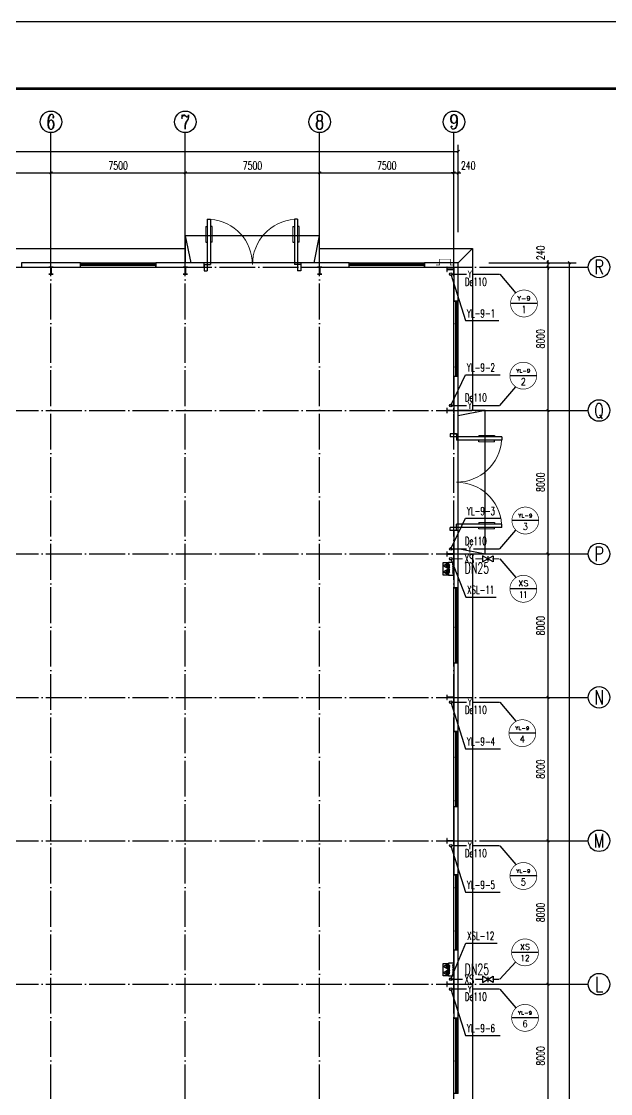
# Model space of a CAD drawing. Extents: x 14033796 to 29392202, y -1365078 to -465345.
# Drawn here: x 14731816 to 14764709, y -632743 to -572943 of the extents above; entities that cross this region are included whole.
import ezdxf
from ezdxf.enums import TextEntityAlignment as Align

# ---------------------------------------------------------------- set-up
doc = ezdxf.new("R2010")
doc.units = 0
doc.header["$LTSCALE"] = 1000
doc.header["$MEASUREMENT"] = 0
doc.linetypes.add('DOTE', pattern=[2.42, 2, -0.2, 0.02, -0.2])
for name, color, linetype in [('AXIS', 3, 'Continuous'), ('AXIS_TEXT', 7, 'Continuous'), ('COLUMN', 2, 'Continuous'), ('DIM_消防', 3, 'Continuous'), ('DIM_雨水', 3, 'Continuous'), ('DOTE', 8, 'DOTE'), ('EQUIP_消防', 7, 'Continuous'), ('PIPE-消防', 1, 'Continuous'), ('PIPE-雨水', 4, 'Continuous'), ('TEXT_消防', 7, 'Continuous'), ('TEXT_雨水', 7, 'Continuous'), ('TK', 4, 'Continuous'), ('TWT_TEXT', 7, 'Continuous'), ('VALVE_消防', 7, 'Continuous'), ('VPIPE-消防', 1, 'Continuous'), ('VPIPE-雨水', 4, 'Continuous'), ('WALL-PARAPET', 6, 'Continuous'), ('WINDOW', 4, 'Continuous')]:
    doc.layers.add(name, color=color, linetype=linetype)
doc.styles.add('_TCH_AXIS', font='COMPLEX', dxfattribs={"bigfont": 'GBCBIG'})
doc.styles.add('_TCH_DIM_T3', font='SIMPLEX', dxfattribs={"width": 0.705882, "bigfont": 'GBCBIG'})
doc.styles.add('_TWT_CIRCLE', font='COMPLEX', dxfattribs={"width": 1.1, "height": 3, "bigfont": 'HZTXT'})
doc.styles.add('_TWT_PIPEDN', font='SIMPLEX', dxfattribs={"width": 0.8, "height": 3, "bigfont": 'HZTXT'})
doc.styles.add('_TWT_PIPETEXT', font='COMPLEX', dxfattribs={"width": 0.8, "height": 2.5, "bigfont": 'HZTXT'})
doc.styles.add('_TWT_SERIAL', font='COMPLEX', dxfattribs={"width": 0.8, "height": 3, "bigfont": 'HZTXT'})
doc.styles.add('COMPLEX', font='COMPLEX')
doc.dimstyles.new('_TCH_ARCH&&150', dxfattribs={"dimtxt": 446.25, "dimasz": 150, "dimexe": 375, "dimexo": 450, "dimgap": 189.375, "dimtad": 1, "dimdec": 0, "dimzin": 0, "dimdsep": 46, "dimtxsty": '_TCH_DIM_T3', "dimblk": 'ARCHTICK', "dimcen": 0.09, "dimclrt": 7, "dimazin": 2, "dimtfac": 1, "dimtdec": 0, "dimtix": 1, "dimtmove": 2, "dimatfit": 3, "dimfxl": 0, "dimtolj": 1, "dimtzin": 0, "dimarcsym": 0})

# ---------------------------------------------------------------- blocks, each defined once
blk = doc.blocks.new('A$C797E1D2B')
at = {"layer": 'COLUMN'}
h = blk.add_hatch(color=256, dxfattribs=at)
h.paths.add_polyline_path([(125, 400), (250, 400), (250, 388), (130, 388), (130, 200), (125, 200)])
h.paths.add_polyline_path([(0, 400), (125, 400), (125, 200), (120, 200), (120, 388), (0, 388)])
h.paths.add_polyline_path([(0, 12), (120, 12), (120, 200), (125, 200), (125, 0), (0, 0)])
h.paths.add_polyline_path([(125, 200), (130, 200), (130, 12), (250, 12), (250, 0), (125, 0)])
blk.add_lwpolyline([(250, 0), (250, 12), (130, 12), (130, 388), (250, 388), (250, 400), (0, 400), (0, 388), (120, 388), (120, 12), (0, 12), (0, 0)], close=True, dxfattribs=at)
blk = doc.blocks.new('消防软管卷盘')
blk.add_lwpolyline([(4963954, 151899), (4963954, 150312), (4964641, 150312), (4964641, 151899)], close=True)
for points, const_width in [([(4964134, 151704), (4964482, 151704)], 1), ([(4964134, 151566), (4964482, 151566)], 1), ([(4964134, 151428), (4964482, 151428)], 1), ([(4964134, 151290), (4964482, 151290)], 1), ([(4964134, 151152), (4964482, 151152)], 1), ([(4964134, 151014), (4964482, 151014)], 0.1), ([(4964134, 150876), (4964482, 150876)], 1), ([(4964134, 150738), (4964482, 150738)], 1), ([(4964150, 150600), (4964499, 150600)], 1), ([(4964150, 150462), (4964499, 150462)], 1)]:
    blk.add_lwpolyline(points, dxfattribs=dict(const_width=const_width))
for centre, start, end in [((4964134, 151636), 90, 270), ((4964134, 151360), 90, 270), ((4964134, 151084), 90, 270), ((4964134, 150808), 90, 270), ((4964150, 150532), 90, 270), ((4964482, 151498), 270, 90), ((4964482, 151222), 270, 90), ((4964482, 150946), 270, 90), ((4964499, 150670), 270, 90)]:
    blk.add_arc(centre, 69, start, end)
blk = doc.blocks.new('$TwtSys$00000546')
h = blk.add_hatch()
h.set_pattern_fill('ANSI31', color=256, scale=200, style=0)
h.set_pattern_definition([(45, (-38543.802, -6670.83), (-17.67767, 17.67767), [])])
h.paths.add_polyline_path([(-65, 174), (65, 174), (65, 44), (-65, 44)])
for points in [[(0, 344), (-198, 0), (198, 0)], [(-65, 174), (65, 174), (65, 44), (-65, 44)]]:
    blk.add_lwpolyline(points, close=True)
blk = doc.blocks.new('92623')
blk.add_lwpolyline([(8910066, 83014), (8909273, 83014), (8909273, 82670), (8910066, 82670)], close=True)
at = {"xscale": -0.5, "yscale": 0.5, "zscale": 0.5, "rotation": 89.99999999998747}
blk.add_blockref('消防软管卷盘', (8985223, 2565334), dxfattribs=at)
at = {"layer": 'EQUIP_消防', "rotation": 180}
for p in [(8909471, 83014), (8909868, 83014)]:
    blk.add_blockref('$TwtSys$00000546', p, dxfattribs=at)
blk = doc.blocks.new('GeYuanFrame_42705131', base_point=(20.09, 4.53))
at = {"layer": 'TK'}
blk.add_lwpolyline([(20.09, 4.53), (20.09, 598.53), (1071.09, 598.53), (1071.09, 4.53)], close=True, dxfattribs=at)
at = {"layer": 'TK', "const_width": 1}
blk.add_lwpolyline([(45.09, 588.53), (1061.09, 588.53), (1061.09, 14.53), (45.09, 14.53)], close=True, dxfattribs=at)
blk = doc.blocks.new('$DorLib2D$00000011')
for p, q in [((-0.467, 0.471), (-0.467, -0.062)), ((-0.467, 0.471), (-0.433, 0.471)), ((-0.433, 0.471), (-0.433, 0.004)), ((0.433, 0.471), (0.433, 0.004)), ((0.467, 0.471), (0.433, 0.471)), ((0.467, 0.471), (0.467, -0.062)), ((-0.483, 0.396), (-0.467, 0.396)), ((-0.417, 0.396), (-0.433, 0.396)), ((0.417, 0.396), (0.433, 0.396)), ((0.483, 0.396), (0.467, 0.396)), ((-0.483, 0.235), (-0.467, 0.235)), ((-0.417, 0.235), (-0.433, 0.235)), ((0.417, 0.235), (0.433, 0.235)), ((0.483, 0.235), (0.467, 0.235)), ((-0.5, 0.004), (-0.433, 0.004)), ((-0.5, 0.004), (-0.5, -0.062)), ((0.5, 0.004), (0.433, 0.004)), ((0.5, 0.004), (0.5, -0.062)), ((-0.5, -0.062), (-0.467, -0.062)), ((0.5, -0.062), (0.467, -0.062))]:
    blk.add_line(p, q)
at = {"lineweight": 13}
for p, q in [((-0.483, 0.396), (-0.483, 0.235)), ((-0.417, 0.396), (-0.417, 0.235)), ((0.417, 0.396), (0.417, 0.235)), ((0.483, 0.396), (0.483, 0.235))]:
    blk.add_line(p, q, dxfattribs=at)
for centre, start, end in [((-0.467, 0.004), 0, 85.904), ((0.467, 0.004), 94.096, 180)]:
    blk.add_arc(centre, 0.467, start, end, dxfattribs=at)
blk = doc.blocks.new('$TCHSYS$WIN2D')
for p, q in [((-0.5, 0.5), (0.5, 0.5)), ((-0.5, 0.5), (-0.5, -0.5)), ((0.5, 0.5), (0.5, -0.5)), ((0.5, 0.167), (-0.5, 0.167)), ((0.5, -0.167), (-0.5, -0.167)), ((-0.5, -0.5), (0.5, -0.5))]:
    blk.add_line(p, q)
blk = doc.blocks.new('_AXISO')
blk.add_circle((0, 0), 0.5)
at = {"layer": 'AXIS_TEXT', "style": 'COMPLEX', "width": 1.041667}
blk.add_attdef('A', text='', height=0.56, dxfattribs=at).set_placement((-0.25, -0.28), (0.25, -0.28), align=Align.FIT)
blk = doc.blocks.new('_ArchTick')
at = {"color": 0, "linetype": 'ByBlock', "const_width": 0.4}
blk.add_lwpolyline([(-0.5, -0.5), (0.5, 0.5)], dxfattribs=at)
blk = doc.blocks.new('*D74')
at = {"layer": 'AXIS', "color": 0, "lineweight": -2}
for p, q in [((14695726, -584693), (14695726, -579818)), ((14756206, -584693), (14756206, -579818)), ((14695726, -580193), (14756206, -580193))]:
    blk.add_line(p, q, dxfattribs=at)
at = {"layer": 'Defpoints', "color": 0}
for p in [(14756206, -580193), (14695726, -585143), (14756206, -585143)]:
    blk.add_point(p, dxfattribs=at)
at = {"layer": 'AXIS', "color": 0, "lineweight": -2, "xscale": 150, "yscale": 150, "zscale": 150, "rotation": 180}
blk.add_blockref('_ArchTick', (14695726, -580193), dxfattribs=at)
at = {"layer": 'AXIS', "color": 0, "lineweight": -2, "xscale": 150, "yscale": 150, "zscale": 150}
blk.add_blockref('_ArchTick', (14756206, -580193), dxfattribs=at)
at = {"layer": 'AXIS', "color": 7, "insert": (14725966, -579780), "char_height": 446.2, "attachment_point": 5, "style": '_TCH_DIM_T3'}
blk.add_mtext('\\A1;60480', dxfattribs=at)
blk = doc.blocks.new('*D80')
at = {"layer": 'AXIS', "color": 0, "lineweight": -2}
for p, q in [((14725966, -584693), (14725966, -581018)), ((14733466, -584693), (14733466, -581018)), ((14725966, -581393), (14733466, -581393))]:
    blk.add_line(p, q, dxfattribs=at)
at = {"layer": 'Defpoints', "color": 0}
for p in [(14733466, -581393), (14725966, -585143), (14733466, -585143)]:
    blk.add_point(p, dxfattribs=at)
at = {"layer": 'AXIS', "color": 0, "lineweight": -2, "xscale": 150, "yscale": 150, "zscale": 150, "rotation": 180}
blk.add_blockref('_ArchTick', (14725966, -581393), dxfattribs=at)
at = {"layer": 'AXIS', "color": 0, "lineweight": -2, "xscale": 150, "yscale": 150, "zscale": 150}
blk.add_blockref('_ArchTick', (14733466, -581393), dxfattribs=at)
at = {"layer": 'AXIS', "color": 7, "insert": (14729716, -580980), "char_height": 446.2, "attachment_point": 5, "style": '_TCH_DIM_T3'}
blk.add_mtext('\\A1;7500', dxfattribs=at)
blk = doc.blocks.new('*D81')
at = {"layer": 'AXIS', "color": 0, "lineweight": -2}
for p, q in [((14733466, -584693), (14733466, -581018)), ((14740966, -584693), (14740966, -581018)), ((14733466, -581393), (14740966, -581393))]:
    blk.add_line(p, q, dxfattribs=at)
at = {"layer": 'Defpoints', "color": 0}
for p in [(14740966, -581393), (14733466, -585143), (14740966, -585143)]:
    blk.add_point(p, dxfattribs=at)
at = {"layer": 'AXIS', "color": 0, "lineweight": -2, "xscale": 150, "yscale": 150, "zscale": 150, "rotation": 180}
blk.add_blockref('_ArchTick', (14733466, -581393), dxfattribs=at)
at = {"layer": 'AXIS', "color": 0, "lineweight": -2, "xscale": 150, "yscale": 150, "zscale": 150}
blk.add_blockref('_ArchTick', (14740966, -581393), dxfattribs=at)
at = {"layer": 'AXIS', "color": 7, "insert": (14737216, -580980), "char_height": 446.2, "attachment_point": 5, "style": '_TCH_DIM_T3'}
blk.add_mtext('\\A1;7500', dxfattribs=at)
blk = doc.blocks.new('*D82')
at = {"layer": 'AXIS', "color": 0, "lineweight": -2}
for p, q in [((14740966, -584693), (14740966, -581018)), ((14748466, -584693), (14748466, -581018)), ((14740966, -581393), (14748466, -581393))]:
    blk.add_line(p, q, dxfattribs=at)
at = {"layer": 'Defpoints', "color": 0}
for p in [(14748466, -581393), (14740966, -585143), (14748466, -585143)]:
    blk.add_point(p, dxfattribs=at)
at = {"layer": 'AXIS', "color": 0, "lineweight": -2, "xscale": 150, "yscale": 150, "zscale": 150, "rotation": 180}
blk.add_blockref('_ArchTick', (14740966, -581393), dxfattribs=at)
at = {"layer": 'AXIS', "color": 0, "lineweight": -2, "xscale": 150, "yscale": 150, "zscale": 150}
blk.add_blockref('_ArchTick', (14748466, -581393), dxfattribs=at)
at = {"layer": 'AXIS', "color": 7, "insert": (14744716, -580980), "char_height": 446.2, "attachment_point": 5, "style": '_TCH_DIM_T3'}
blk.add_mtext('\\A1;7500', dxfattribs=at)
blk = doc.blocks.new('*D83')
at = {"layer": 'AXIS', "color": 0, "lineweight": -2}
for p, q in [((14748466, -584693), (14748466, -581018)), ((14755966, -584693), (14755966, -581018)), ((14748466, -581393), (14755966, -581393))]:
    blk.add_line(p, q, dxfattribs=at)
at = {"layer": 'Defpoints', "color": 0}
for p in [(14755966, -581393), (14748466, -585143), (14755966, -585143)]:
    blk.add_point(p, dxfattribs=at)
at = {"layer": 'AXIS', "color": 0, "lineweight": -2, "xscale": 150, "yscale": 150, "zscale": 150, "rotation": 180}
blk.add_blockref('_ArchTick', (14748466, -581393), dxfattribs=at)
at = {"layer": 'AXIS', "color": 0, "lineweight": -2, "xscale": 150, "yscale": 150, "zscale": 150}
blk.add_blockref('_ArchTick', (14755966, -581393), dxfattribs=at)
at = {"layer": 'AXIS', "color": 7, "insert": (14752216, -580980), "char_height": 446.2, "attachment_point": 5, "style": '_TCH_DIM_T3'}
blk.add_mtext('\\A1;7500', dxfattribs=at)
blk = doc.blocks.new('*D84')
at = {"layer": 'AXIS', "color": 0, "lineweight": -2}
for p, q in [((14755966, -584693), (14755966, -581018)), ((14756206, -584693), (14756206, -581018)), ((14755966, -581393), (14755816, -581393)), ((14755966, -581393), (14756206, -581393)), ((14756206, -581393), (14756356, -581393))]:
    blk.add_line(p, q, dxfattribs=at)
at = {"layer": 'Defpoints', "color": 0}
for p in [(14756206, -581393), (14755966, -585143), (14756206, -585143)]:
    blk.add_point(p, dxfattribs=at)
at = {"layer": 'AXIS', "color": 0, "lineweight": -2, "xscale": 150, "yscale": 150, "zscale": 150}
blk.add_blockref('_ArchTick', (14755966, -581393), dxfattribs=at)
at = {"layer": 'AXIS', "color": 0, "lineweight": -2, "xscale": 150, "yscale": 150, "zscale": 150, "rotation": 180}
blk.add_blockref('_ArchTick', (14756206, -581393), dxfattribs=at)
at = {"layer": 'AXIS', "color": 7, "insert": (14756761, -580980), "char_height": 446.2, "attachment_point": 5, "style": '_TCH_DIM_T3'}
blk.add_mtext('\\A1;240', dxfattribs=at)
blk = doc.blocks.new('*D103')
at = {"layer": 'AXIS', "color": 0, "lineweight": -2}
for p, q in [((14757916, -586403), (14762791, -586403)), ((14762416, -706883), (14762416, -586403)), ((14757916, -706883), (14762791, -706883))]:
    blk.add_line(p, q, dxfattribs=at)
at = {"layer": 'Defpoints', "color": 0}
for p in [(14757466, -586403), (14762416, -586403), (14757466, -706883)]:
    blk.add_point(p, dxfattribs=at)
at = {"layer": 'AXIS', "color": 0, "lineweight": -2, "xscale": 150, "yscale": 150, "zscale": 150}
for p, rotation in [((14762416, -586403), 90), ((14762416, -706883), 270)]:
    blk.add_blockref('_ArchTick', p, dxfattribs=dict(at, rotation=rotation))
at = {"layer": 'AXIS', "color": 7, "insert": (14762004, -646643), "char_height": 446.2, "attachment_point": 5, "rotation": 90, "style": '_TCH_DIM_T3'}
blk.add_mtext('\\A1;120480', dxfattribs=at)
blk = doc.blocks.new('*D114')
at = {"layer": 'AXIS', "color": 0, "lineweight": -2}
for p, q in [((14757916, -626643), (14761591, -626643)), ((14761216, -634643), (14761216, -626643)), ((14757916, -634643), (14761591, -634643))]:
    blk.add_line(p, q, dxfattribs=at)
at = {"layer": 'Defpoints', "color": 0}
for p in [(14757466, -626643), (14761216, -626643), (14757466, -634643)]:
    blk.add_point(p, dxfattribs=at)
at = {"layer": 'AXIS', "color": 0, "lineweight": -2, "xscale": 150, "yscale": 150, "zscale": 150}
for p, rotation in [((14761216, -626643), 90), ((14761216, -634643), 270)]:
    blk.add_blockref('_ArchTick', p, dxfattribs=dict(at, rotation=rotation))
at = {"layer": 'AXIS', "color": 7, "insert": (14760804, -630643), "char_height": 446.2, "attachment_point": 5, "rotation": 90, "style": '_TCH_DIM_T3'}
blk.add_mtext('\\A1;8000', dxfattribs=at)
blk = doc.blocks.new('*D115')
at = {"layer": 'AXIS', "color": 0, "lineweight": -2}
for p, q in [((14757916, -618643), (14761591, -618643)), ((14761216, -626643), (14761216, -618643)), ((14757916, -626643), (14761591, -626643))]:
    blk.add_line(p, q, dxfattribs=at)
at = {"layer": 'Defpoints', "color": 0}
for p in [(14757466, -618643), (14761216, -618643), (14757466, -626643)]:
    blk.add_point(p, dxfattribs=at)
at = {"layer": 'AXIS', "color": 0, "lineweight": -2, "xscale": 150, "yscale": 150, "zscale": 150}
for p, rotation in [((14761216, -618643), 90), ((14761216, -626643), 270)]:
    blk.add_blockref('_ArchTick', p, dxfattribs=dict(at, rotation=rotation))
at = {"layer": 'AXIS', "color": 7, "insert": (14760804, -622643), "char_height": 446.2, "attachment_point": 5, "rotation": 90, "style": '_TCH_DIM_T3'}
blk.add_mtext('\\A1;8000', dxfattribs=at)
blk = doc.blocks.new('*D116')
at = {"layer": 'AXIS', "color": 0, "lineweight": -2}
for p, q in [((14757916, -610643), (14761591, -610643)), ((14761216, -618643), (14761216, -610643)), ((14757916, -618643), (14761591, -618643))]:
    blk.add_line(p, q, dxfattribs=at)
at = {"layer": 'Defpoints', "color": 0}
for p in [(14757466, -610643), (14761216, -610643), (14757466, -618643)]:
    blk.add_point(p, dxfattribs=at)
at = {"layer": 'AXIS', "color": 0, "lineweight": -2, "xscale": 150, "yscale": 150, "zscale": 150}
for p, rotation in [((14761216, -610643), 90), ((14761216, -618643), 270)]:
    blk.add_blockref('_ArchTick', p, dxfattribs=dict(at, rotation=rotation))
at = {"layer": 'AXIS', "color": 7, "insert": (14760804, -614643), "char_height": 446.2, "attachment_point": 5, "rotation": 90, "style": '_TCH_DIM_T3'}
blk.add_mtext('\\A1;8000', dxfattribs=at)
blk = doc.blocks.new('*D117')
at = {"layer": 'AXIS', "color": 0, "lineweight": -2}
for p, q in [((14757916, -602643), (14761591, -602643)), ((14761216, -610643), (14761216, -602643)), ((14757916, -610643), (14761591, -610643))]:
    blk.add_line(p, q, dxfattribs=at)
at = {"layer": 'Defpoints', "color": 0}
for p in [(14757466, -602643), (14761216, -602643), (14757466, -610643)]:
    blk.add_point(p, dxfattribs=at)
at = {"layer": 'AXIS', "color": 0, "lineweight": -2, "xscale": 150, "yscale": 150, "zscale": 150}
for p, rotation in [((14761216, -602643), 90), ((14761216, -610643), 270)]:
    blk.add_blockref('_ArchTick', p, dxfattribs=dict(at, rotation=rotation))
at = {"layer": 'AXIS', "color": 7, "insert": (14760804, -606643), "char_height": 446.2, "attachment_point": 5, "rotation": 90, "style": '_TCH_DIM_T3'}
blk.add_mtext('\\A1;8000', dxfattribs=at)
blk = doc.blocks.new('*D118')
at = {"layer": 'AXIS', "color": 0, "lineweight": -2}
for p, q in [((14757916, -594643), (14761591, -594643)), ((14761216, -602643), (14761216, -594643)), ((14757916, -602643), (14761591, -602643))]:
    blk.add_line(p, q, dxfattribs=at)
at = {"layer": 'Defpoints', "color": 0}
for p in [(14757466, -594643), (14761216, -594643), (14757466, -602643)]:
    blk.add_point(p, dxfattribs=at)
at = {"layer": 'AXIS', "color": 0, "lineweight": -2, "xscale": 150, "yscale": 150, "zscale": 150}
for p, rotation in [((14761216, -594643), 90), ((14761216, -602643), 270)]:
    blk.add_blockref('_ArchTick', p, dxfattribs=dict(at, rotation=rotation))
at = {"layer": 'AXIS', "color": 7, "insert": (14760804, -598643), "char_height": 446.2, "attachment_point": 5, "rotation": 90, "style": '_TCH_DIM_T3'}
blk.add_mtext('\\A1;8000', dxfattribs=at)
blk = doc.blocks.new('*D119')
at = {"layer": 'AXIS', "color": 0, "lineweight": -2}
for p, q in [((14757916, -586643), (14761591, -586643)), ((14761216, -594643), (14761216, -586643)), ((14757916, -594643), (14761591, -594643))]:
    blk.add_line(p, q, dxfattribs=at)
at = {"layer": 'Defpoints', "color": 0}
for p in [(14757466, -586643), (14761216, -586643), (14757466, -594643)]:
    blk.add_point(p, dxfattribs=at)
at = {"layer": 'AXIS', "color": 0, "lineweight": -2, "xscale": 150, "yscale": 150, "zscale": 150}
for p, rotation in [((14761216, -586643), 90), ((14761216, -594643), 270)]:
    blk.add_blockref('_ArchTick', p, dxfattribs=dict(at, rotation=rotation))
at = {"layer": 'AXIS', "color": 7, "insert": (14760804, -590643), "char_height": 446.2, "attachment_point": 5, "rotation": 90, "style": '_TCH_DIM_T3'}
blk.add_mtext('\\A1;8000', dxfattribs=at)
blk = doc.blocks.new('*D120')
at = {"layer": 'AXIS', "color": 0, "lineweight": -2}
for p, q in [((14757916, -586403), (14761591, -586403)), ((14761216, -586403), (14761216, -586253)), ((14761216, -586643), (14761216, -586403)), ((14757916, -586643), (14761591, -586643)), ((14761216, -586643), (14761216, -586793))]:
    blk.add_line(p, q, dxfattribs=at)
at = {"layer": 'Defpoints', "color": 0}
for p in [(14757466, -586403), (14761216, -586403), (14757466, -586643)]:
    blk.add_point(p, dxfattribs=at)
at = {"layer": 'AXIS', "color": 0, "lineweight": -2, "xscale": 150, "yscale": 150, "zscale": 150}
for p, rotation in [((14761216, -586403), 270), ((14761216, -586643), 90)]:
    blk.add_blockref('_ArchTick', p, dxfattribs=dict(at, rotation=rotation))
at = {"layer": 'AXIS', "color": 7, "insert": (14760804, -585848), "char_height": 446.2, "attachment_point": 5, "rotation": 90, "style": '_TCH_DIM_T3'}
blk.add_mtext('\\A1;240', dxfattribs=at)
blk = doc.blocks.new('$VALVE$00000296')
for points in [[(-125, 72), (-125, -72), (125, 72), (125, -72), (-125, 72)], [(0, 60), (0, -64)]]:
    blk.add_lwpolyline(points)
for p in [(-125, 0), (125, 0)]:
    blk.add_point(p)

msp = doc.modelspace()

# ---------------------------------------------------------------- linework, layer by layer
at = {"color": 8, "ltscale": 0.5}
for p, q in [((14740966.1, -584902.5), (14741266.1, -586402.5)), ((14748166.1, -586402.5), (14748466.1, -584902.5)), ((14756206.1, -586402.5), (14757006.1, -585602.5)), ((14757706.1, -594642.5), (14756206.1, -594942.5)), ((14756206.1, -602342.5), (14757706.1, -602642.5))]:
    msp.add_line(p, q, dxfattribs=at)
for points in [[(14748466.1, -586402.5), (14748466.1, -584902.5), (14740966.1, -584902.5), (14740966.1, -586402.5)], [(14710966.1, -585602.5), (14740966.1, -585602.5)], [(14748466.1, -585602.5), (14757006.1, -585602.5), (14757006.1, -594642.5)], [(14756206.1, -602642.5), (14757706.1, -602642.5), (14757706.1, -594642.5), (14756206.1, -594642.5)], [(14757006.1, -602642.5), (14757006.1, -642642.5)]]:
    msp.add_lwpolyline(points, dxfattribs=at)
at = {"color": 8, "const_width": 30}
msp.add_lwpolyline([(14755966.1, -586522.5), (14755766.1, -586522.5), (14755766.1, -586202.5), (14755166.1, -586202.5), (14755166.1, -586522.5), (14754966.1, -586522.5)], dxfattribs=at)
at = {"layer": 'AXIS'}
for p, q in [((14733466.1, -585142.5), (14733466.1, -579142.5)), ((14740966.1, -585142.5), (14740966.1, -579142.5)), ((14748466.1, -585142.5), (14748466.1, -579142.5)), ((14755966.1, -585142.5), (14755966.1, -579142.5)), ((14757466.1, -586642.5), (14763466.1, -586642.5)), ((14757466.1, -594642.5), (14763466.1, -594642.5)), ((14757466.1, -602642.5), (14763466.1, -602642.5)), ((14757466.1, -610642.5), (14763466.1, -610642.5)), ((14757466.1, -618642.5), (14763466.1, -618642.5)), ((14757466.1, -626642.5), (14763466.1, -626642.5))]:
    msp.add_line(p, q, dxfattribs=at)
at = {"layer": 'DIM_消防'}
for p, q in [((14758523.3, -587042.7), (14759414.7, -588091.1)), ((14760622.9, -588674.6), (14759122.9, -588674.6)), ((14760585.1, -592701.4), (14759085.1, -592701.4)), ((14758523.3, -594367.7), (14759414.7, -593319.3)), ((14760700.9, -600780.8), (14759200.9, -600780.8)), ((14758523.3, -602367.7), (14759414.7, -601319.3)), ((14755783, -602917.3), (14756620.9, -605052.1, 3000)), ((14758523.3, -602917.3), (14759414.7, -603965.7)), ((14756620.9, -605052.1, 3000), (14758313.6, -605052.1, 3000)), ((14760590.6, -604588.2), (14759090.6, -604588.2)), ((14758523.3, -610917.7), (14759414.7, -611966.1)), ((14760533.6, -612641), (14759033.6, -612641)), ((14758523.3, -618917.7), (14759414.7, -619966.1)), ((14760592.5, -620607.3), (14759092.5, -620607.3)), ((14755783, -626367.3), (14756620.9, -624349.7, 3000)), ((14756620.9, -624349.7, 3000), (14758379.9, -624349.7, 3000)), ((14760682, -624869.4), (14759182, -624869.4)), ((14758523.3, -626367.3), (14759414.7, -625402.6)), ((14758523.3, -626917.7), (14759414.7, -627966.1)), ((14760684.9, -628519.2), (14759184.9, -628519.2))]:
    msp.add_line(p, q, dxfattribs=at)
at = {"layer": 'DIM_消防', "const_width": 37.5}
for points in [[(14760622.9, -588674.6, 1), (14759122.9, -588674.6, 1)], [(14760585.1, -592701.4, 1), (14759085.1, -592701.4, 1)], [(14760700.9, -600780.8, 1), (14759200.9, -600780.8, 1)], [(14760590.6, -604588.2, 1), (14759090.6, -604588.2, 1)], [(14760533.6, -612641, 1), (14759033.6, -612641, 1)], [(14760592.5, -620607.3, 1), (14759092.5, -620607.3, 1)], [(14760682, -624869.4, 1), (14759182, -624869.4, 1)], [(14760684.9, -628519.2, 1), (14759184.9, -628519.2, 1)]]:
    msp.add_lwpolyline(points, format="xyb", close=True, dxfattribs=at)
at = {"layer": 'DIM_雨水'}
for p, q in [((14755783, -587042.7), (14756617, -589631.9)), ((14756617, -589631.9), (14758469.7, -589631.9)), ((14755783, -594367.7), (14756617, -592655.9)), ((14756617, -592655.9), (14758537, -592655.9)), ((14755783, -602367.7), (14756617, -600655.9)), ((14756617, -600655.9), (14758537, -600655.9)), ((14755783, -610917.7), (14756617, -613506.9)), ((14756617, -613506.9), (14758564, -613506.9)), ((14755783, -618917.7), (14756617, -621506.9)), ((14756617, -621506.9), (14758537, -621506.9)), ((14755783, -626917.7), (14756617, -629506.9)), ((14756617, -629506.9), (14758537, -629506.9))]:
    msp.add_line(p, q, dxfattribs=at)
at = {"layer": 'DOTE'}
for p, q in [((14733466.1, -708142.5), (14733466.1, -585142.5)), ((14740966.1, -708142.5), (14740966.1, -585142.5)), ((14748466.1, -708142.5), (14748466.1, -585142.5)), ((14755966.1, -708142.5), (14755966.1, -585142.5)), ((14694466.1, -586642.5), (14757466.1, -586642.5)), ((14694466.1, -594642.5), (14757466.1, -594642.5)), ((14694466.1, -602642.5), (14757466.1, -602642.5)), ((14694466.1, -610642.5), (14757466.1, -610642.5)), ((14694466.1, -618642.5), (14757466.1, -618642.5)), ((14694466.1, -626642.5), (14757466.1, -626642.5))]:
    msp.add_line(p, q, dxfattribs=at)
at = {"layer": 'PIPE-消防', "linetype": 'Continuous', "const_width": 70}
for points in [[(14755883, -602917.3), (14756442, -602917.3)], [(14757160.1, -602917.3), (14757554.8, -602917.3)], [(14758154.8, -602917.3), (14758506.6, -602917.3)], [(14755883, -626367.3), (14756442, -626367.3)], [(14757160.1, -626367.3), (14757554.8, -626367.3)], [(14758154.8, -626367.3), (14758506.6, -626367.3)]]:
    msp.add_lwpolyline(points, dxfattribs=at)
at = {"layer": 'PIPE-雨水', "linetype": 'Continuous', "ltscale": 0.75, "const_width": 75}
for points in [[(14755858, -587042.7), (14756676.6, -587042.7)], [(14757043.7, -587042.7), (14758523.3, -587042.7)], [(14755858, -594367.7), (14756676.6, -594367.7)], [(14757043.7, -594367.7), (14758523.3, -594367.7)], [(14755858, -602367.7), (14756676.6, -602367.7)], [(14757043.7, -602367.7), (14758523.3, -602367.7)], [(14755858, -610917.7), (14756676.6, -610917.7)], [(14757043.7, -610917.7), (14758523.3, -610917.7)], [(14755858, -618917.7), (14756676.6, -618917.7)], [(14757043.7, -618917.7), (14758523.3, -618917.7)], [(14755858, -626917.7), (14756676.6, -626917.7)], [(14757043.7, -626917.7), (14758523.3, -626917.7)]]:
    msp.add_lwpolyline(points, dxfattribs=at)
at = {"layer": 'VPIPE-消防', "linetype": 'Continuous'}
for centre in [(14755783, -602917.3), (14755783, -626367.3)]:
    msp.add_circle(centre, 75, dxfattribs=at)
at = {"layer": 'VPIPE-雨水', "linetype": 'Continuous'}
for centre in [(14755783, -587042.7), (14755783, -594367.7), (14755783, -602367.7), (14755783, -610917.7), (14755783, -618917.7), (14755783, -626917.7)]:
    msp.add_circle(centre, 75, dxfattribs=at)
at = {"layer": 'WALL-PARAPET'}
for p, q in [((14735116.1, -586402.5), (14731816.1, -586402.5)), ((14731816.1, -586402.5), (14731816.1, -586642.5)), ((14735116.1, -586642.5), (14735116.1, -586402.5)), ((14742016.1, -586402.5), (14739316.1, -586402.5)), ((14739316.1, -586402.5), (14739316.1, -586642.5)), ((14742016.1, -586642.5), (14742016.1, -586402.5)), ((14750116.1, -586402.5), (14747416.1, -586402.5)), ((14747416.1, -586402.5), (14747416.1, -586642.5)), ((14750116.1, -586642.5), (14750116.1, -586402.5)), ((14756206.1, -586402.5), (14754316.1, -586402.5)), ((14754316.1, -586402.5), (14754316.1, -586642.5)), ((14756206.1, -588542.5), (14756206.1, -586402.5)), ((14731816.1, -586642.5), (14735116.1, -586642.5)), ((14739316.1, -586642.5), (14742016.1, -586642.5)), ((14747416.1, -586642.5), (14750116.1, -586642.5)), ((14754316.1, -586642.5), (14755966.1, -586642.5)), ((14755966.1, -586642.5), (14755966.1, -588542.5)), ((14755966.1, -588542.5), (14756206.1, -588542.5)), ((14756206.1, -592742.5), (14755966.1, -592742.5)), ((14755966.1, -592742.5), (14755966.1, -595942.5)), ((14756206.1, -595942.5), (14756206.1, -592742.5)), ((14755966.1, -595942.5), (14756206.1, -595942.5)), ((14756206.1, -601342.5), (14755966.1, -601342.5)), ((14755966.1, -601342.5), (14755966.1, -604542.5)), ((14756206.1, -604542.5), (14756206.1, -601342.5)), ((14755966.1, -604542.5), (14756206.1, -604542.5)), ((14756206.1, -608742.5), (14755966.1, -608742.5)), ((14755966.1, -608742.5), (14755966.1, -612542.5)), ((14756206.1, -612542.5), (14756206.1, -608742.5)), ((14755966.1, -612542.5), (14756206.1, -612542.5)), ((14756206.1, -616742.5), (14755966.1, -616742.5)), ((14755966.1, -616742.5), (14755966.1, -620542.5)), ((14756206.1, -620542.5), (14756206.1, -616742.5)), ((14755966.1, -620542.5), (14756206.1, -620542.5)), ((14756206.1, -624742.5), (14755966.1, -624742.5)), ((14755966.1, -624742.5), (14755966.1, -628542.5)), ((14756206.1, -628542.5), (14756206.1, -624742.5)), ((14755966.1, -628542.5), (14756206.1, -628542.5))]:
    msp.add_line(p, q, dxfattribs=at)
at = {"layer": 'WINDOW'}
for p, q in [((14747416.1, -586402.5), (14742016.1, -586402.5)), ((14756206.1, -601342.5), (14756206.1, -595942.5))]:
    msp.add_line(p, q, dxfattribs=at)

# ---------------------------------------------------------------- block references
at = {"rotation": 270}
for name, p, xscale, yscale, zscale in [('GeYuanFrame_42705131', (14681416.1, -572942.5), 150, 150, 150), ('92623', (14682445.1, -8461804.2), -0.882, 0.882, 0.882), ('92623', (14682445.1, -8484157.9), -0.882, 0.882, 0.882)]:
    msp.add_blockref(name, p, dxfattribs=dict(at, xscale=xscale, yscale=yscale, zscale=zscale))
at = {"xscale": -1}
for p in [(14733591.1, -587042.5), (14741091.1, -587042.5), (14748591.1, -587042.5)]:
    msp.add_blockref('A$C797E1D2B', p, dxfattribs=at)
at = {"rotation": 270}
for p in [(14755566.1, -586642.5), (14755566.1, -594517.5), (14755566.1, -602517.5), (14755566.1, -610517.5), (14755566.1, -618517.5), (14755566.1, -626517.5)]:
    msp.add_blockref('A$C797E1D2B', p, dxfattribs=at)
at = {"layer": 'AXIS'}
ref = msp.add_blockref('_AXISO', (14733466.1, -578542.5), dxfattribs=dict(at, xscale=1200, yscale=1200, zscale=1200))
ref.add_attrib('A', '6', dxfattribs={"layer": 'AXIS_TEXT', "ltscale": 0.5, "height": 816.3, "style": '_TCH_AXIS', "width": 0.928571}).set_placement((14733213.5, -578950.6), (14733718.8, -578950.6), align=Align.FIT)
ref = msp.add_blockref('_AXISO', (14740966.1, -578542.5), dxfattribs=dict(at, xscale=1200, yscale=1200, zscale=1200))
ref.add_attrib('A', '7', dxfattribs={"layer": 'AXIS_TEXT', "ltscale": 0.5, "height": 798.8, "style": '_TCH_AXIS'}).set_placement((14740699.9, -578941.9), (14741232.4, -578941.9), align=Align.FIT)
ref = msp.add_blockref('_AXISO', (14748466.1, -578542.5), dxfattribs=dict(at, xscale=1200, yscale=1200, zscale=1200))
ref.add_attrib('A', '8', dxfattribs={"layer": 'AXIS_TEXT', "ltscale": 0.5, "height": 798.8, "style": '_TCH_AXIS'}).set_placement((14748199.9, -578941.9), (14748732.4, -578941.9), align=Align.FIT)
ref = msp.add_blockref('_AXISO', (14755966.1, -578542.5), dxfattribs=dict(at, xscale=1200, yscale=1200, zscale=1200))
ref.add_attrib('A', '9', dxfattribs={"layer": 'AXIS_TEXT', "ltscale": 0.5, "height": 816.3, "style": '_TCH_AXIS', "width": 0.928571}).set_placement((14755713.5, -578950.6), (14756218.8, -578950.6), align=Align.FIT)
ref = msp.add_blockref('_AXISO', (14764066.1, -586642.5), dxfattribs=dict(at, xscale=1200, yscale=1200, zscale=1200))
ref.add_attrib('A', 'R', dxfattribs={"layer": 'AXIS_TEXT', "ltscale": 0.5, "height": 798.8, "style": '_TCH_AXIS', "width": 0.777778}).set_placement((14763799.9, -587041.9), (14764332.4, -587041.9), align=Align.FIT)
ref = msp.add_blockref('_AXISO', (14764066.1, -594642.5), dxfattribs=dict(at, xscale=1200, yscale=1200, zscale=1200))
ref.add_attrib('A', 'Q', dxfattribs={"layer": 'AXIS_TEXT', "ltscale": 0.5, "height": 788.1, "style": '_TCH_AXIS', "width": 0.913043}).set_placement((14763792, -595036.6), (14764340.3, -595036.6), align=Align.FIT)
ref = msp.add_blockref('_AXISO', (14764066.1, -602642.5), dxfattribs=dict(at, xscale=1200, yscale=1200, zscale=1200))
ref.add_attrib('A', 'P', dxfattribs={"layer": 'AXIS_TEXT', "ltscale": 0.5, "height": 798.8, "style": '_TCH_AXIS', "width": 0.823529}).set_placement((14763799.9, -603041.9), (14764332.4, -603041.9), align=Align.FIT)
ref = msp.add_blockref('_AXISO', (14764066.1, -610642.5), dxfattribs=dict(at, xscale=1200, yscale=1200, zscale=1200))
ref.add_attrib('A', 'N', dxfattribs={"layer": 'AXIS_TEXT', "ltscale": 0.5, "height": 798.8, "style": '_TCH_AXIS', "width": 0.736842}).set_placement((14763799.9, -611041.9), (14764332.4, -611041.9), align=Align.FIT)
ref = msp.add_blockref('_AXISO', (14764066.1, -618642.5), dxfattribs=dict(at, xscale=1200, yscale=1200, zscale=1200))
ref.add_attrib('A', 'M', dxfattribs={"layer": 'AXIS_TEXT', "ltscale": 0.5, "height": 763.6, "style": '_TCH_AXIS', "width": 0.761905}).set_placement((14763775.2, -619024.3), (14764357, -619024.3), align=Align.FIT)
ref = msp.add_blockref('_AXISO', (14764066.1, -626642.5), dxfattribs=dict(at, xscale=1200, yscale=1200, zscale=1200))
ref.add_attrib('A', 'L', dxfattribs={"layer": 'AXIS_TEXT', "ltscale": 0.5, "height": 833.5, "style": '_TCH_AXIS', "width": 0.8}).set_placement((14763828, -627059.3), (14764304.3, -627059.3), align=Align.FIT)
at = {"layer": 'VALVE_消防', "xscale": -2.4, "yscale": 2.4, "zscale": 2.4}
for p in [(14757854.8, -602917.3), (14757854.8, -626367.3)]:
    msp.add_blockref('$VALVE$00000296', p, dxfattribs=at)
at = {"layer": 'WINDOW'}
for name, p, xscale, yscale, zscale, rotation in [('$DorLib2D$00000011', (14744716.1, -586522.5), -5400, -5400, -5400, 180), ('$TCHSYS$WIN2D', (14737216.1, -586522.5), -4200, 240, -4200, 180), ('$TCHSYS$WIN2D', (14752216.1, -586522.5), -4200, 240, -4200, 180), ('$TCHSYS$WIN2D', (14756086.1, -590642.5), 4200, -240, 4200, 90), ('$DorLib2D$00000011', (14756086.1, -598642.5), -5400, -5400, -5400, 90), ('$TCHSYS$WIN2D', (14756086.1, -606642.5), 4200, -240, 4200, 90), ('$TCHSYS$WIN2D', (14756086.1, -614642.5), 4200, -240, 4200, 90), ('$TCHSYS$WIN2D', (14756086.1, -622642.5), 4200, -240, 4200, 90), ('$TCHSYS$WIN2D', (14756086.1, -630642.5), 4200, -240, 4200, 90)]:
    msp.add_blockref(name, p, dxfattribs=dict(at, xscale=xscale, yscale=yscale, zscale=zscale, rotation=rotation))

# ---------------------------------------------------------------- texts
at = {"layer": 'DIM_消防', "color": 7, "style": '_TWT_CIRCLE'}
for s, height, p, p2 in [('Y-9', 232, (14759502.3, -588506.6), (14760243.5, -588506.6)), ('1', 400, (14759778.6, -589212.3), (14759967.2, -589212.3)), ('YL-9', 192.04, (14759437.7, -592523.8), (14760232.4, -592523.8)), ('2', 388.1, (14759692.8, -593228.8), (14759977.4, -593228.8)), ('YL-9', 192.04, (14759553.5, -600603.1), (14760348.2, -600603.1)), ('3', 388.1, (14759808.6, -601308.2), (14760093.2, -601308.2)), ('XS', 317.96, (14759557.4, -604437.6), (14760123.7, -604437.6)), ('11', 355.19, (14759617.3, -605087.7), (14760063.8, -605087.7)), ('YL-9', 192.04, (14759386.3, -612463.4), (14760181, -612463.4)), ('4', 382.3, (14759623.4, -613163.5), (14759943.8, -613163.5)), ('YL-9', 192.04, (14759445.1, -620429.7), (14760239.8, -620429.7)), ('5', 388.1, (14759700.2, -621134.7), (14759984.8, -621134.7)), ('XS', 317.96, (14759648.8, -624718.8), (14760215.1, -624718.8)), ('12', 336.64, (14759676.3, -625353.4), (14760187.7, -625353.4)), ('YL-9', 192.04, (14759537.5, -628341.6), (14760332.2, -628341.6)), ('6', 388.1, (14759792.6, -629046.6), (14760077.2, -629046.6))]:
    msp.add_text(s, height=height, dxfattribs=at).set_placement(p, p2, align=Align.FIT)
at = {"layer": 'TEXT_消防', "style": '_TWT_PIPETEXT', "width": 0.64}
for p in [(14756542, -603167.3), (14756542, -626617.3)]:
    msp.add_text('XS', height=500, dxfattribs=at).set_placement(p)
at = {"layer": 'TEXT_消防', "linetype": 'Continuous', "style": '_TWT_PIPEDN', "width": 0.64}
for p in [(14756561.5, -603729.7), (14756561.5, -626113.6)]:
    msp.add_text('DN25', height=600, dxfattribs=at).set_placement(p)
at = {"layer": 'TEXT_雨水', "style": '_TWT_PIPETEXT', "width": 0.64}
for p in [(14756751.6, -587230.2), (14756751.6, -594555.2), (14756751.6, -602555.2), (14756751.6, -611105.2), (14756751.6, -619105.2), (14756751.6, -627105.2)]:
    msp.add_text('Y', height=375, dxfattribs=at).set_placement(p)
at = {"layer": 'TEXT_雨水', "linetype": 'Continuous', "style": '_TWT_PIPEDN', "width": 0.64}
for p in [(14756570.3, -587688.7), (14756570.3, -594146.6), (14756570.3, -602146.6), (14756570.3, -611563.7), (14756570.3, -619563.7), (14756570.3, -627563.7)]:
    msp.add_text('De110', height=450, dxfattribs=at).set_placement(p)
at = {"layer": 'TWT_TEXT', "style": '_TWT_SERIAL', "width": 0.64}
for s, p in [('YL-9-1', (14756689, -589451.9)), ('YL-9-2', (14756687.7, -592475.9)), ('YL-9-3', (14756687.7, -600475.9)), ('XSL-11', (14756697.4, -604872.1, 3000)), ('YL-9-4', (14756687.3, -613326.9)), ('YL-9-5', (14756687.7, -621326.9)), ('XSL-12', (14756695.2, -624169.7, 3000)), ('YL-9-6', (14756687.7, -629326.9))]:
    msp.add_text(s, height=450, dxfattribs=at).set_placement(p)

# ---------------------------------------------------------------- dimensions: what is measured, and where the dimension line sits
at = {"layer": 'AXIS'}
for p1, p2, distance, text, picture, middle in [((14695726.1, -585142.5), (14756206.1, -585142.5), 4950, '60480', '*D74', (14725966.1, -579780)), ((14725966.1, -585142.5), (14733466.1, -585142.5), 3750, '7500', '*D80', (14729716.1, -580980)), ((14733466.1, -585142.5), (14740966.1, -585142.5), 3750, '7500', '*D81', (14737216.1, -580980)), ((14740966.1, -585142.5), (14748466.1, -585142.5), 3750, '7500', '*D82', (14744716.1, -580980)), ((14748466.1, -585142.5), (14755966.1, -585142.5), 3750, '7500', '*D83', (14752216.1, -580980)), ((14757466.1, -706882.5), (14757466.1, -586402.5), -4950, '120480', '*D103', (14762003.6, -646642.5)), ((14757466.1, -594642.5), (14757466.1, -586642.5), -3750, '8000', '*D119', (14760803.6, -590642.5)), ((14757466.1, -602642.5), (14757466.1, -594642.5), -3750, '8000', '*D118', (14760803.6, -598642.5)), ((14757466.1, -610642.5), (14757466.1, -602642.5), -3750, '8000', '*D117', (14760803.6, -606642.5)), ((14757466.1, -618642.5), (14757466.1, -610642.5), -3750, '8000', '*D116', (14760803.6, -614642.5)), ((14757466.1, -626642.5), (14757466.1, -618642.5), -3750, '8000', '*D115', (14760803.6, -622642.5)), ((14757466.1, -634642.5), (14757466.1, -626642.5), -3750, '8000', '*D114', (14760803.6, -630642.5))]:
    dim = msp.add_aligned_dim(p1=p1, p2=p2, distance=distance, text=text, dimstyle='_TCH_ARCH&&150', dxfattribs=at)
    dim.commit()
    dim.dimension.update_dxf_attribs({"geometry": picture, "text_midpoint": middle})
for base, p1, p2, angle, picture, middle in [((14756206.1, -581392.5), (14755966.1, -585142.5), (14756206.1, -585142.5), 0, '*D84', (14756761.1, -580980)), ((14761216.1, -586402.5), (14757466.1, -586642.5), (14757466.1, -586402.5), 90, '*D120', (14760803.6, -585847.5))]:
    dim = msp.add_linear_dim(base=base, p1=p1, p2=p2, angle=angle, text='240', dimstyle='_TCH_ARCH&&150', dxfattribs=at)
    dim.commit()
    dim.dimension.update_dxf_attribs({"geometry": picture, "text_midpoint": middle, "dimtype": 161})

doc.saveas('drawing.dxf')
